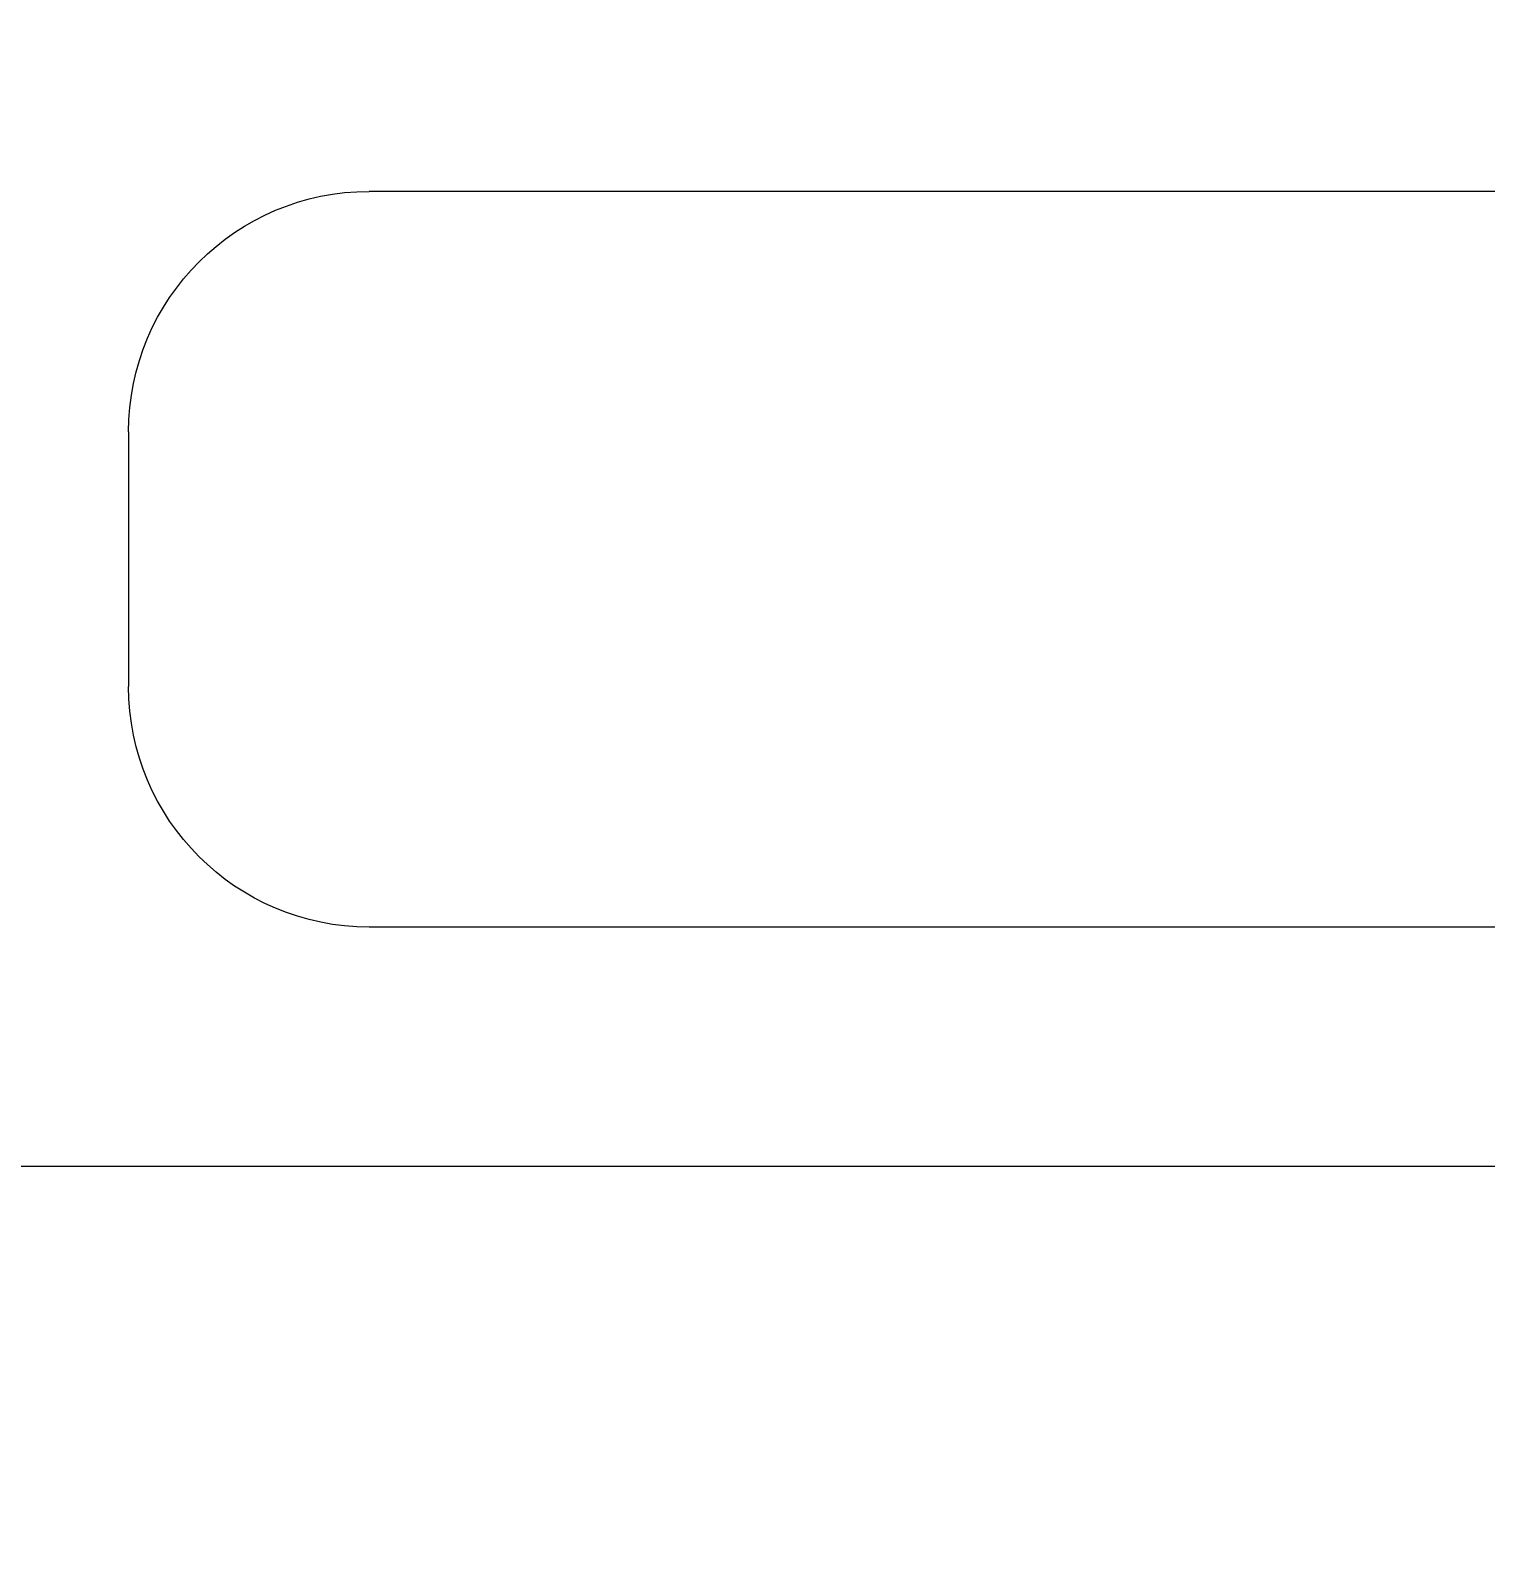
# Model space of a CAD drawing. Header units: inches. Extents: x -12418 to 472786, y -29325 to 19878.
# Drawn here: x 31677.4 to 31796.1, y -3743 to -3619.9 of the extents above; entities that cross this region are included whole.
import ezdxf
from ezdxf import colors
from ezdxf.entities.mleader import LeaderData, LeaderLine
from ezdxf.math import Vec2, Vec3

# ---------------------------------------------------------------- set-up
doc = ezdxf.new("R2010")
doc.units = ezdxf.units.IN
doc.header["$LTSCALE"] = 25
doc.header["$MEASUREMENT"] = 0
doc.linetypes.add('DASHDOT', pattern=[25.4, 12.7, -6.35, 0, -6.35])
doc.layers.get('0').update_dxf_attribs({"color": 8})
for name, color, linetype, lineweight in [('00-Ground Floor$0$LOADING', 253, 'Continuous', 5), ('E-LITE-CLNG-CNDT', 6, 'DASHDOT', 35), ('T-DATA-TEXT', 2, 'Continuous', 25)]:
    doc.layers.add(name, color=color, linetype=linetype, lineweight=lineweight)
doc.styles.add('DC_Elc_Romans', font='elc_romans.shx', dxfattribs={"width": 0.7})

# ---------------------------------------------------------------- blocks, each defined once
blk = doc.blocks.new('00-Ground Floor$0$GF21018-P')
at = {"color": 0}
for p, q in [((0.22049, 0.47563), (0.22049, 0.0675)), ((0.24001, 0.32259), (0.24001, 0.14)), ((0.30001, 0.32259), (0.30001, 0.14)), ((0.25963, 0.12039), (0.2804, 0.12039))]:
    blk.add_line(p, q, dxfattribs=at)
for centre, start, end in [((0.25963, 0.14), 180, 270), ((0.2804, 0.14), 270, 0)]:
    blk.add_arc(centre, 0.01962, start, end, dxfattribs=at)
blk = doc.blocks.new('00-Ground Floor')
at = {"layer": '00-Ground Floor$0$LOADING', "extrusion": (-7.77426e-06, -2.24021e-05, 1), "xscale": -1000, "yscale": 1000, "zscale": 1000, "rotation": 270.0014107550519}
blk.add_blockref('00-Ground Floor$0$GF21018-P', (31565.06, -3933.07, -0.18), dxfattribs=at)
blk = doc.blocks.new('DC_Arrow-ArrowEllipse')
at = {"color": 0}
blk.add_ellipse((0, 0), major_axis=(0.4, 0), ratio=0.4, dxfattribs=at)
at = {"color": 0, "ltscale": 0.5}
blk.add_solid([(-1.4, 0.16667), (-0.4, 0), (-1.4, -0.16667)], dxfattribs=at)

msp = doc.modelspace()

# ---------------------------------------------------------------- block references
at = {"layer": 'E-LITE-CLNG-CNDT'}
msp.add_blockref('00-Ground Floor', (0, 0), dxfattribs=at)

# ---------------------------------------------------------------- leaders
at = {"layer": 'T-DATA-TEXT'}
ml = msp.add_multileader_mtext('Standard', dxfattribs=at)
ml.set_content('PUBLIC ADDRESS\\PRACK FOR PAGING \\PAND BACKGROUND MUSIC', color=256, style='DC_Elc_Romans')
ml.set_leader_properties(color=45)
ml.build(insert=Vec2(0, 0))
ml.multileader.update_dxf_attribs({"dogleg_length": 2, "arrow_head_size": 200, "scale": 100})
ctx = ml.context
ctx.base_point, ctx.scale, ctx.char_height, ctx.arrow_head_size, ctx.landing_gap_size, ctx.plane_origin = Vec3(24257.32, -3688.07), 100, 200, 200, 200, Vec3(21785.8, -948.51)
notes = []
notes.append((ctx, [(0, (1, 1, 0), (24057.32, -3688.07), (1, 0), 200, [(1, [(21214.55, -6047.43)], 0, [])])]))
ctx.mtext.insert, ctx.mtext.width, ctx.mtext.flow_direction = Vec3(24457.32, -3588.07), 4483.2896, 5
ml = msp.add_multileader_mtext('Standard', dxfattribs=at)
ml.set_content('LINE 3 TO SOUND RACK\\PIN DATA ROOM  ', color=256, style='DC_Elc_Romans')
ml.set_leader_properties(color=45)
ml.set_arrow_properties(name='DC_Arrow-ArrowEllipse')
ml.build(insert=Vec2(0, 0))
ml.multileader.update_dxf_attribs({"dogleg_length": 2, "arrow_head_size": 200, "scale": 100})
ctx = ml.context
ctx.base_point, ctx.scale, ctx.char_height, ctx.arrow_head_size, ctx.landing_gap_size, ctx.plane_origin = Vec3(15417.49, -3725.87, 0), 100, 200, 200, 200, Vec3(33834.91, 2941.3, 0)
notes.append((ctx, [(1, (1, 1, 0), (18597.49, -3725.87, 0), (-1, 0), 200, [(0, [(19555.74, -4847.43, 0)], 0, [])])]))
ctx.mtext.insert, ctx.mtext.width, ctx.mtext.flow_direction = Vec3(15617.49, -3625.87, 0), 2820.2952, 5
for ctx, leaders in notes:
    for number, flags, end, landing, length, lines in leaders:
        leader = LeaderData()
        leader.index, (leader.has_last_leader_line, leader.has_dogleg_vector, leader.attachment_direction) = number, flags
        leader.last_leader_point, leader.dogleg_vector, leader.dogleg_length = Vec3(end), Vec3(landing), length
        for number, points, colour, breaks in lines:
            line = LeaderLine()
            line.index, line.vertices, line.color, line.breaks = number, Vec3.list(points), colors.encode_raw_color(colour), breaks
            leader.lines.append(line)
        ctx.leaders.append(leader)

doc.saveas('drawing.dxf')
